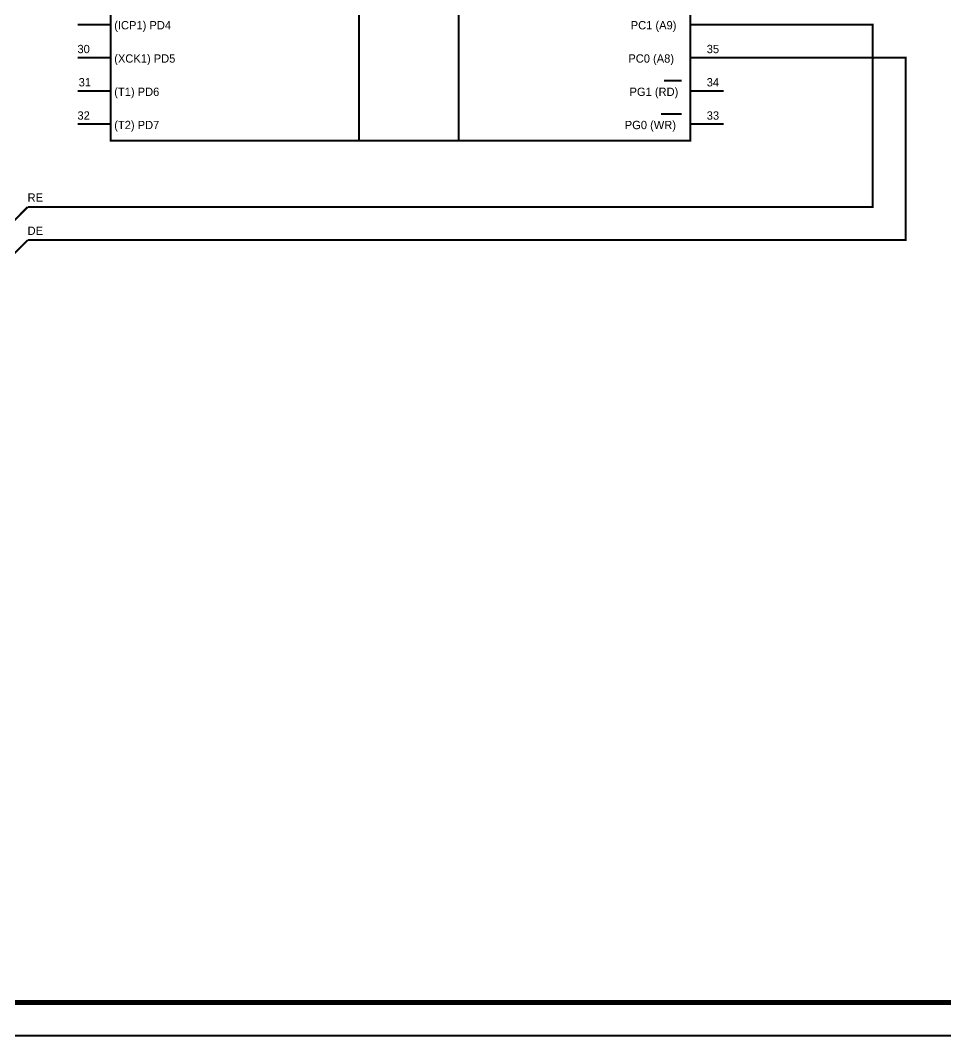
# Model space of a CAD drawing. Header units: inches. Extents: x 0 to 594, y 0 to 420.
# Drawn here: x 251.4 to 391, y -0.1 to 153.1 of the extents above; entities that cross this region are included whole.
import ezdxf

# ---------------------------------------------------------------- set-up
doc = ezdxf.new("R2010")
doc.units = ezdxf.units.IN
doc.layers.add('Sheet', color=255, linetype='Continuous')

msp = doc.modelspace()

# ---------------------------------------------------------------- linework, layer by layer
at = {"layer": 'Sheet'}
for points in [[(0, 419.98, 0.3, 0.3, 0), (594, 419.98, 0.3, 0.3, 0), (594, 0, 0.3, 0.3, 0), (0, 0, 0.3, 0.3, 0), (0, 419.98, 0.3, 0.3, 0)], [(0, 419.98, 0.3, 0.3, 0), (594, 419.98, 0.3, 0.3, 0), (594, 0, 0.3, 0.3, 0), (0, 0, 0.3, 0.3, 0), (0, 419.98, 0.3, 0.3, 0)], [(0, 419.98, 0.0991, 0.0991, 0), (0, 0, 0.0991, 0.0991, 0), (594, 0, 0.0991, 0.0991, 0), (594, 419.98, 0.0991, 0.0991, 0), (0, 419.98, 0.0991, 0.0991, 0), (0, 419.98, 0.0991, 0.0991, 0)], [(0, 419.98, 0.0991, 0.0991, 0), (0, 0, 0.0991, 0.0991, 0), (594, 0, 0.0991, 0.0991, 0), (594, 419.98, 0.0991, 0.0991, 0), (0, 419.98, 0.0991, 0.0991, 0), (0, 419.98, 0.0991, 0.0991, 0)], [(265, 309.99, 0.3, 0.3, 0), (352.5, 309.99, 0.3, 0.3, 0), (352.5, 135, 0.3, 0.3, 0), (265, 135, 0.3, 0.3, 0), (265, 309.99, 0.3, 0.3, 0)]]:
    msp.add_lwpolyline(points, format="xyseb", close=True, dxfattribs=at)
for points in [[(302.51, 135, 0.3, 0.3, 0), (302.51, 309.99, 0.3, 0.3, 0)], [(317.51, 135, 0.3, 0.3, 0), (317.51, 309.99, 0.3, 0.3, 0)], [(252.52, 125, 0.3, 0.3, 0), (380.01, 125, 0.3, 0.3, 0), (380.01, 152.48, 0.3, 0.3, 0), (357.52, 152.48, 0.3, 0.3, 0)], [(265, 152.49, 0.3, 0.3, 0), (260.01, 152.49, 0.3, 0.3, 0)], [(352.5, 152.49, 0.3, 0.3, 0), (357.51, 152.49, 0.3, 0.3, 0)], [(252.52, 119.98, 0.3, 0.3, 0), (385, 119.98, 0.3, 0.3, 0), (385, 147.49, 0.3, 0.3, 0), (357.52, 147.49, 0.3, 0.3, 0)], [(265, 147.5, 0.3, 0.3, 0), (260.01, 147.5, 0.3, 0.3, 0)], [(352.5, 147.5, 0.3, 0.3, 0), (357.51, 147.5, 0.3, 0.3, 0)], [(349.87, 144.02, 0.3, 0.3, 0), (348.54, 144.02, 0.3, 0.3, 0)], [(351.2, 144.02, 0.3, 0.3, 0), (349.87, 144.02, 0.3, 0.3, 0)], [(265, 142.49, 0.3, 0.3, 0), (260.01, 142.49, 0.3, 0.3, 0)], [(352.5, 142.49, 0.3, 0.3, 0), (357.51, 142.49, 0.3, 0.3, 0)], [(349.87, 139.02, 0.3, 0.3, 0), (348.05, 139.02, 0.3, 0.3, 0)], [(351.2, 139.02, 0.3, 0.3, 0), (349.87, 139.02, 0.3, 0.3, 0)], [(265, 137.5, 0.3, 0.3, 0), (260.01, 137.5, 0.3, 0.3, 0)], [(352.5, 137.5, 0.3, 0.3, 0), (357.51, 137.5, 0.3, 0.3, 0)], [(250.01, 122.49, 0.3, 0.3, 0), (252.51, 125, 0.3, 0.3, 0)], [(250.01, 117.5, 0.3, 0.3, 0), (252.51, 120, 0.3, 0.3, 0)], [(20, 4.99, 0.749, 0.749, 0), (589.01, 4.99, 0.749, 0.749, 0)]]:
    msp.add_lwpolyline(points, format="xyseb", dxfattribs=at)

# ---------------------------------------------------------------- texts
for s, p in [('(ICP1) PD4', (265.55, 151.77)), ('PC1 (A9)', (343.5, 151.77)), ('30', (260, 148.18)), ('35', (354.97, 148.18)), ('(XCK1) PD5', (265.55, 146.75)), ('PC0 (A8)', (343.14, 146.75)), ('31', (260.18, 143.17)), ('34', (354.97, 143.17)), ('(T1) PD6', (265.55, 141.73)), ('PG1 (RD)', (343.32, 141.73)), ('32', (260, 138.15)), ('(T2) PD7', (265.55, 136.72)), ('PG0 (WR)', (342.6, 136.72)), ('33', (354.97, 138.15)), ('RE', (252.47, 125.78)), ('DE', (252.47, 120.77))]:
    msp.add_text(s, height=1.254, dxfattribs=at).set_placement(p)

doc.saveas('drawing.dxf')
